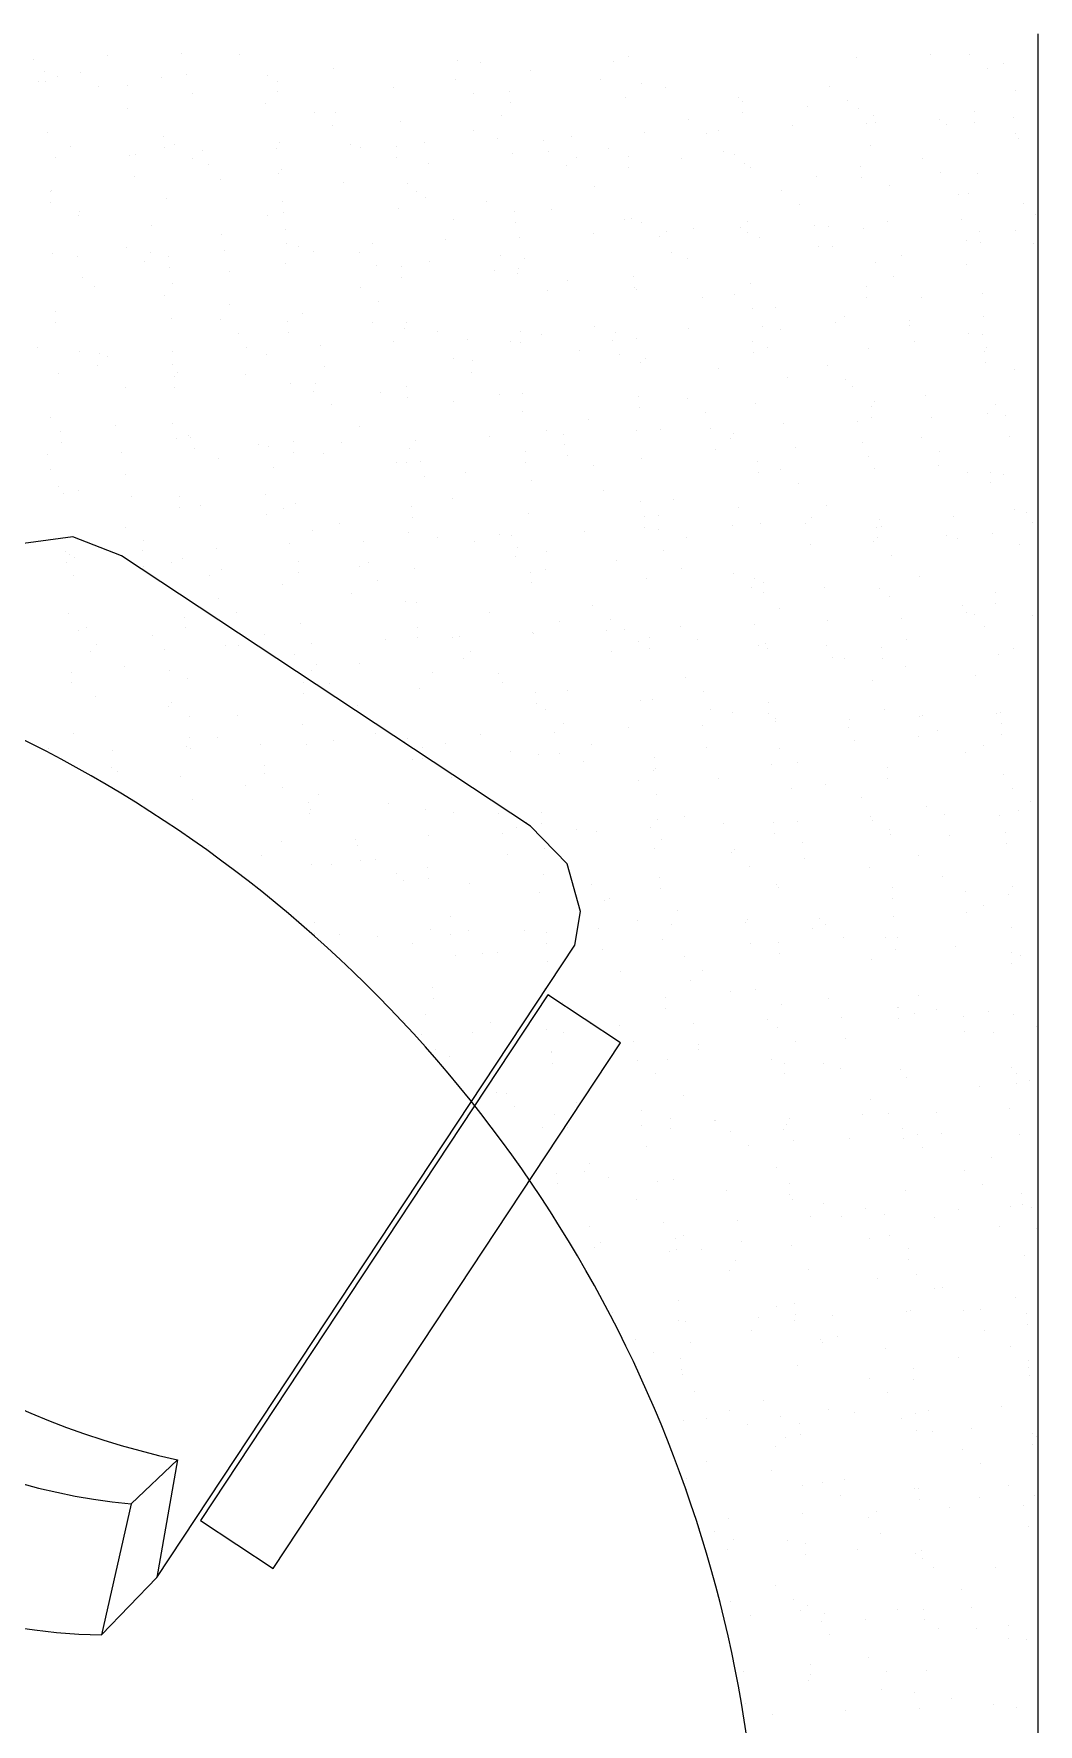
# Model space of a CAD drawing. Extents: x -109 to 1815, y -14679 to 345.
# Drawn here: x 47.033 to 47.623, y 0.6 to 1.592 of the extents above; entities that cross this region are included whole.
import ezdxf

# ---------------------------------------------------------------- set-up
doc = ezdxf.new("R2010")
doc.units = 0
doc.header["$MEASUREMENT"] = 0
doc.layers.get('0').update_dxf_attribs({"linetype": 'CONTINUOUS'})
for name, color, linetype in [('MOBIL_I', 13, 'CONTINUOUS'), ('PAREDE', 6, 'CONTINUOUS'), ('TEXTO', 1, 'CONTINUOUS')]:
    doc.layers.add(name, color=color, linetype=linetype)

# ---------------------------------------------------------------- blocks, each defined once
blk = doc.blocks.new('MEBRACO2')
at = {"color": 0}
blk.add_lwpolyline([(3, 15.46), (-3, 15.46), (-3, -28.04), (3, -28.04)], close=True, dxfattribs=at)
blk = doc.blocks.new('MEBRAC22')
at = {"color": 0}
for p in [(-27.35, 7.55), (27.3, 7.55)]:
    blk.add_blockref('MEBRACO2', p, dxfattribs=at)
blk = doc.blocks.new('MEAM___2')
at = {"color": 0}
blk.add_lwpolyline([(24, 27.95), (23, 33.38, 0.289108), (-23, 33.38), (-24, 27.95), (-24, -24.37), (-23.05, -26.52), (-20.46, -28.77), (-16.93, -29.54), (16.93, -29.54), (20.46, -28.77), (23.05, -26.52), (24, -24.37)], format="xyb", close=True, dxfattribs=at)
at = {"layer": 'MOBIL_I'}
for p, q in [((-19.71, 24.69), (-20.71, 20.39)), ((20.71, 20.39), (19.71, 24.69))]:
    blk.add_line(p, q, dxfattribs=at)
for points in [[(23, 33.38), (19.71, 24.69, 0.252581), (-19.71, 24.69), (-23, 33.38)], [(24, 27.95), (20.71, 20.39, 0.187405), (-20.71, 20.39), (-24, 27.95)]]:
    blk.add_lwpolyline(points, format="xyb", dxfattribs=at)

msp = doc.modelspace()

# ---------------------------------------------------------------- linework, layer by layer
at = {"layer": 'PAREDE'}
msp.add_line((47.62274, -2.3077), (47.62274, 1.5923), dxfattribs=at)
at = {"layer": 'TEXTO'}
for p, q in [((47.07632, 1.57943), (47.07632, 1.57943)), ((47.11971, 1.58064), (47.11971, 1.58064)), ((47.1538, 1.58025), (47.1538, 1.58025)), ((47.38196, 1.57919), (47.38196, 1.57919)), ((47.51585, 1.57868), (47.51585, 1.57868)), ((47.55934, 1.58027), (47.55934, 1.58027)), ((47.58254, 1.58001), (47.58254, 1.58001)), ((47.0332, 1.57699), (47.0332, 1.57699)), ((47.03961, 1.57044), (47.03961, 1.57044)), ((47.04715, 1.56741), (47.04715, 1.56741)), ((47.06075, 1.56947), (47.06075, 1.56947)), ((47.12246, 1.56824), (47.12246, 1.56824)), ((47.17033, 1.56757), (47.17033, 1.56757)), ((47.20896, 1.57189), (47.20896, 1.57189)), ((47.28184, 1.57666), (47.28184, 1.57666)), ((47.29546, 1.57554), (47.29546, 1.57554)), ((47.32465, 1.57102), (47.32465, 1.57102)), ((47.37346, 1.57607), (47.37346, 1.57607)), ((47.59312, 1.5719), (47.59312, 1.5719)), ((47.60215, 1.57463), (47.60215, 1.57463)), ((47.03595, 1.56459), (47.03595, 1.56459)), ((47.03989, 1.5641), (47.03989, 1.5641)), ((47.07133, 1.56135), (47.07133, 1.56135)), ((47.08808, 1.56202), (47.08808, 1.56202)), ((47.10787, 1.56647), (47.10787, 1.56647)), ((47.17604, 1.56453), (47.17604, 1.56453)), ((47.17632, 1.55819), (47.17632, 1.55819)), ((47.2443, 1.56056), (47.2443, 1.56056)), ((47.28041, 1.56529), (47.28041, 1.56529)), ((47.31247, 1.55862), (47.31247, 1.55862)), ((47.36557, 1.56563), (47.36557, 1.56563)), ((47.38998, 1.5634), (47.38998, 1.5634)), ((47.40385, 1.5606), (47.40385, 1.5606)), ((47.50006, 1.56111), (47.50006, 1.56111)), ((47.60964, 1.55922), (47.60964, 1.55922)), ((47.08785, 1.54867), (47.08785, 1.54867)), ((47.12635, 1.55698), (47.12635, 1.55698)), ((47.16917, 1.55135), (47.16917, 1.55135)), ((47.29099, 1.55717), (47.29099, 1.55717)), ((47.31275, 1.55227), (47.31275, 1.55227)), ((47.38073, 1.55465), (47.38073, 1.55465)), ((47.44666, 1.55496), (47.44666, 1.55496)), ((47.4489, 1.55271), (47.4489, 1.55271)), ((47.48758, 1.54957), (47.48758, 1.54957)), ((47.51064, 1.553), (47.51064, 1.553)), ((47.51716, 1.54874), (47.51716, 1.54874)), ((47.19793, 1.54639), (47.19793, 1.54639)), ((47.20851, 1.53827), (47.20851, 1.53827)), ((47.21009, 1.54596), (47.21009, 1.54596)), ((47.24836, 1.54092), (47.24836, 1.54092)), ((47.30751, 1.54449), (47.30751, 1.54449)), ((47.41759, 1.54221), (47.41759, 1.54221)), ((47.44918, 1.54636), (47.44918, 1.54636)), ((47.47836, 1.5382), (47.47836, 1.5382)), ((47.52175, 1.53941), (47.52175, 1.53941)), ((47.52586, 1.54453), (47.52586, 1.54453)), ((47.52717, 1.54032), (47.52717, 1.54032)), ((47.56487, 1.54186), (47.56487, 1.54186)), ((47.56867, 1.5389), (47.56867, 1.5389)), ((47.58533, 1.5468), (47.58533, 1.5468)), ((47.58561, 1.54045), (47.58561, 1.54045)), ((47.60825, 1.54306), (47.60825, 1.54306)), ((47.04119, 1.53415), (47.04119, 1.53415)), ((47.10936, 1.53221), (47.10936, 1.53221)), ((47.17762, 1.52824), (47.17762, 1.52824)), ((47.26224, 1.52846), (47.26224, 1.52846)), ((47.29118, 1.53528), (47.29118, 1.53528)), ((47.30536, 1.5309), (47.30536, 1.5309)), ((47.3321, 1.5299), (47.3321, 1.5299)), ((47.34875, 1.53211), (47.34875, 1.53211)), ((47.39186, 1.53455), (47.39186, 1.53455)), ((47.42817, 1.53409), (47.42817, 1.53409)), ((47.43525, 1.53576), (47.43525, 1.53576)), ((47.60959, 1.53351), (47.60959, 1.53351)), ((47.611, 1.53066), (47.611, 1.53066)), ((47.04585, 1.51995), (47.04585, 1.51995)), ((47.0546, 1.52628), (47.0546, 1.52628)), ((47.08924, 1.52116), (47.08924, 1.52116)), ((47.09288, 1.52125), (47.09288, 1.52125)), ((47.10964, 1.52587), (47.10964, 1.52587)), ((47.11546, 1.52749), (47.11546, 1.52749)), ((47.12604, 1.51937), (47.12604, 1.51937)), ((47.13235, 1.5236), (47.13235, 1.5236)), ((47.17574, 1.52481), (47.17574, 1.52481)), ((47.21885, 1.52725), (47.21885, 1.52725)), ((47.22504, 1.52559), (47.22504, 1.52559)), ((47.24579, 1.5263), (47.24579, 1.5263)), ((47.24607, 1.51996), (47.24607, 1.51996)), ((47.31405, 1.52233), (47.31405, 1.52233)), ((47.33512, 1.52331), (47.33512, 1.52331)), ((47.3515, 1.51971), (47.3515, 1.51971)), ((47.37037, 1.52486), (47.37037, 1.52486)), ((47.38222, 1.52039), (47.38222, 1.52039)), ((47.41319, 1.51922), (47.41319, 1.51922)), ((47.438, 1.52336), (47.438, 1.52336)), ((47.44469, 1.52141), (47.44469, 1.52141)), ((47.5245, 1.52701), (47.5245, 1.52701)), ((47.55477, 1.51913), (47.55477, 1.51913)), ((47.09199, 1.50876), (47.09199, 1.50876)), ((47.13569, 1.51561), (47.13569, 1.51561)), ((47.17661, 1.51022), (47.17661, 1.51022)), ((47.17849, 1.51241), (47.17849, 1.51241)), ((47.26499, 1.51606), (47.26499, 1.51606)), ((47.3457, 1.51519), (47.3457, 1.51519)), ((47.3825, 1.51405), (47.3825, 1.51405)), ((47.45048, 1.51642), (47.45048, 1.51642)), ((47.45411, 1.51383), (47.45411, 1.51383)), ((47.49239, 1.50879), (47.49239, 1.50879)), ((47.51865, 1.51448), (47.51865, 1.51448)), ((47.51893, 1.50813), (47.51893, 1.50813)), ((47.56535, 1.51101), (47.56535, 1.51101)), ((47.58691, 1.51051), (47.58691, 1.51051)), ((47.04269, 1.4999), (47.04269, 1.4999)), ((47.04357, 1.50047), (47.04357, 1.50047)), ((47.14256, 1.50669), (47.14256, 1.50669)), ((47.21489, 1.50518), (47.21489, 1.50518)), ((47.25264, 1.50441), (47.25264, 1.50441)), ((47.2577, 1.49955), (47.2577, 1.49955)), ((47.36222, 1.50251), (47.36222, 1.50251)), ((47.4723, 1.50023), (47.4723, 1.50023)), ((47.5352, 1.50316), (47.5352, 1.50316)), ((47.58188, 1.49834), (47.58188, 1.49834)), ((47.04297, 1.49355), (47.04297, 1.49355)), ((47.11095, 1.49593), (47.11095, 1.49593)), ((47.17912, 1.49398), (47.17912, 1.49398)), ((47.24738, 1.49001), (47.24738, 1.49001)), ((47.26322, 1.49629), (47.26322, 1.49629)), ((47.29862, 1.49416), (47.29862, 1.49416)), ((47.31555, 1.48807), (47.31555, 1.48807)), ((47.3369, 1.48912), (47.3369, 1.48912)), ((47.48288, 1.49211), (47.48288, 1.49211)), ((47.57612, 1.49777), (47.57612, 1.49777)), ((47.6144, 1.49273), (47.6144, 1.49273)), ((47.0594, 1.48551), (47.0594, 1.48551)), ((47.06009, 1.48779), (47.06009, 1.48779)), ((47.10221, 1.47987), (47.10221, 1.47987)), ((47.17017, 1.48551), (47.17017, 1.48551)), ((47.1794, 1.48764), (47.1794, 1.48764)), ((47.27975, 1.48361), (47.27975, 1.48361)), ((47.31583, 1.48173), (47.31583, 1.48173)), ((47.37971, 1.48348), (47.37971, 1.48348)), ((47.38381, 1.4841), (47.38381, 1.4841)), ((47.38983, 1.48133), (47.38983, 1.48133)), ((47.42063, 1.4781), (47.42063, 1.4781)), ((47.44789, 1.47872), (47.44789, 1.47872)), ((47.45198, 1.48216), (47.45198, 1.48216)), ((47.49128, 1.47993), (47.49128, 1.47993)), ((47.4994, 1.47943), (47.4994, 1.47943)), ((47.52024, 1.47819), (47.52024, 1.47819)), ((47.5344, 1.48237), (47.5344, 1.48237)), ((47.57779, 1.48358), (47.57779, 1.48358)), ((47.6209, 1.48603), (47.6209, 1.48603)), ((47.14314, 1.47448), (47.14314, 1.47448)), ((47.18075, 1.47739), (47.18075, 1.47739)), ((47.18141, 1.46944), (47.18141, 1.46944)), ((47.23177, 1.46898), (47.23177, 1.46898)), ((47.27489, 1.47142), (47.27489, 1.47142)), ((47.31828, 1.47263), (47.31828, 1.47263)), ((47.36139, 1.47507), (47.36139, 1.47507)), ((47.40041, 1.47321), (47.40041, 1.47321)), ((47.40478, 1.47628), (47.40478, 1.47628)), ((47.45226, 1.47582), (47.45226, 1.47582)), ((47.45891, 1.47306), (47.45891, 1.47306)), ((47.58053, 1.47118), (47.58053, 1.47118)), ((47.58841, 1.47625), (47.58841, 1.47625)), ((47.58869, 1.46991), (47.58869, 1.46991)), ((47.60949, 1.47715), (47.60949, 1.47715)), ((47.62006, 1.46903), (47.62006, 1.46903)), ((47.04427, 1.46361), (47.04427, 1.46361)), ((47.05877, 1.46168), (47.05877, 1.46168)), ((47.0877, 1.46661), (47.0877, 1.46661)), ((47.09828, 1.45849), (47.09828, 1.45849)), ((47.10188, 1.46412), (47.10188, 1.46412)), ((47.11244, 1.46167), (47.11244, 1.46167)), ((47.14527, 1.46533), (47.14527, 1.46533)), ((47.18839, 1.46777), (47.18839, 1.46777)), ((47.19727, 1.46471), (47.19727, 1.46471)), ((47.22422, 1.46381), (47.22422, 1.46381)), ((47.26515, 1.45842), (47.26515, 1.45842)), ((47.30735, 1.46243), (47.30735, 1.46243)), ((47.32103, 1.46023), (47.32103, 1.46023)), ((47.40753, 1.46388), (47.40753, 1.46388)), ((47.41693, 1.46053), (47.41693, 1.46053)), ((47.49403, 1.46753), (47.49403, 1.46753)), ((47.50172, 1.46742), (47.50172, 1.46742)), ((47.52701, 1.45825), (47.52701, 1.45825)), ((47.54264, 1.46203), (47.54264, 1.46203)), ((47.06152, 1.44928), (47.06152, 1.44928)), ((47.11272, 1.45532), (47.11272, 1.45532)), ((47.14802, 1.45293), (47.14802, 1.45293)), ((47.1807, 1.4577), (47.1807, 1.4577)), ((47.23452, 1.45658), (47.23452, 1.45658)), ((47.24887, 1.45576), (47.24887, 1.45576)), ((47.24915, 1.44941), (47.24915, 1.44941)), ((47.30342, 1.45338), (47.30342, 1.45338)), ((47.31713, 1.45179), (47.31713, 1.45179)), ((47.31793, 1.45431), (47.31793, 1.45431)), ((47.3853, 1.44985), (47.3853, 1.44985)), ((47.53759, 1.45013), (47.53759, 1.45013)), ((47.58092, 1.45699), (47.58092, 1.45699)), ((47.06874, 1.44413), (47.06874, 1.44413)), ((47.10966, 1.43875), (47.10966, 1.43875)), ((47.1148, 1.44581), (47.1148, 1.44581)), ((47.22488, 1.44353), (47.22488, 1.44353)), ((47.33446, 1.44163), (47.33446, 1.44163)), ((47.34623, 1.44775), (47.34623, 1.44775)), ((47.38558, 1.4435), (47.38558, 1.4435)), ((47.38716, 1.44236), (47.38716, 1.44236)), ((47.44454, 1.43935), (47.44454, 1.43935)), ((47.45356, 1.44587), (47.45356, 1.44587)), ((47.52173, 1.44393), (47.52173, 1.44393)), ((47.58999, 1.43996), (47.58999, 1.43996)), ((47.04577, 1.42935), (47.04577, 1.42935)), ((47.14794, 1.43371), (47.14794, 1.43371)), ((47.23546, 1.43541), (47.23546, 1.43541)), ((47.42543, 1.43732), (47.42543, 1.43732)), ((47.45512, 1.43123), (47.45512, 1.43123)), ((47.46824, 1.43168), (47.46824, 1.43168)), ((47.52201, 1.43759), (47.52201, 1.43759)), ((47.55412, 1.43745), (47.55412, 1.43745)), ((47.04605, 1.42301), (47.04605, 1.42301)), ((47.11403, 1.42538), (47.11403, 1.42538)), ((47.14241, 1.42463), (47.14241, 1.42463)), ((47.1822, 1.42344), (47.1822, 1.42344)), ((47.19075, 1.42807), (47.19075, 1.42807)), ((47.23167, 1.42268), (47.23167, 1.42268)), ((47.25046, 1.41947), (47.25046, 1.41947)), ((47.25198, 1.42273), (47.25198, 1.42273)), ((47.36207, 1.42045), (47.36207, 1.42045)), ((47.41742, 1.41924), (47.41742, 1.41924)), ((47.46081, 1.42045), (47.46081, 1.42045)), ((47.47164, 1.41855), (47.47164, 1.41855)), ((47.50393, 1.42289), (47.50393, 1.42289)), ((47.50917, 1.42629), (47.50917, 1.42629)), ((47.54732, 1.4241), (47.54732, 1.4241)), ((47.54744, 1.42126), (47.54744, 1.42126)), ((47.59043, 1.42654), (47.59043, 1.42654)), ((47.15299, 1.41651), (47.15299, 1.41651)), ((47.18248, 1.4171), (47.18248, 1.4171)), ((47.2013, 1.4095), (47.2013, 1.4095)), ((47.24442, 1.41194), (47.24442, 1.41194)), ((47.26995, 1.41764), (47.26995, 1.41764)), ((47.28781, 1.41315), (47.28781, 1.41315)), ((47.31276, 1.41201), (47.31276, 1.41201)), ((47.31863, 1.41753), (47.31863, 1.41753)), ((47.31891, 1.41118), (47.31891, 1.41118)), ((47.33092, 1.41559), (47.33092, 1.41559)), ((47.37264, 1.41233), (47.37264, 1.41233)), ((47.37431, 1.4168), (47.37431, 1.4168)), ((47.38689, 1.41356), (47.38689, 1.41356)), ((47.45506, 1.41162), (47.45506, 1.41162)), ((47.55006, 1.4117), (47.55006, 1.4117)), ((47.58172, 1.41627), (47.58172, 1.41627)), ((47.59026, 1.41562), (47.59026, 1.41562)), ((47.03526, 1.40839), (47.03526, 1.40839)), ((47.05993, 1.40573), (47.05993, 1.40573)), ((47.07141, 1.40464), (47.07141, 1.40464)), ((47.07619, 1.40301), (47.07619, 1.40301)), ((47.1148, 1.40585), (47.1148, 1.40585)), ((47.15792, 1.40829), (47.15792, 1.40829)), ((47.16951, 1.40383), (47.16951, 1.40383)), ((47.27959, 1.40155), (47.27959, 1.40155)), ((47.29056, 1.40075), (47.29056, 1.40075)), ((47.35368, 1.40662), (47.35368, 1.40662)), ((47.37706, 1.4044), (47.37706, 1.4044)), ((47.38917, 1.39965), (47.38917, 1.39965)), ((47.39196, 1.40158), (47.39196, 1.40158)), ((47.45534, 1.40527), (47.45534, 1.40527)), ((47.46356, 1.40805), (47.46356, 1.40805)), ((47.52332, 1.40765), (47.52332, 1.40765)), ((47.59149, 1.40571), (47.59149, 1.40571)), ((47.59177, 1.39936), (47.59177, 1.39936)), ((47.5923, 1.40815), (47.5923, 1.40815)), ((47.04735, 1.39306), (47.04735, 1.39306)), ((47.07051, 1.39761), (47.07051, 1.39761)), ((47.11446, 1.39797), (47.11446, 1.39797)), ((47.11552, 1.39112), (47.11552, 1.39112)), ((47.11755, 1.39345), (47.11755, 1.39345)), ((47.15727, 1.39233), (47.15727, 1.39233)), ((47.20405, 1.3971), (47.20405, 1.3971)), ((47.29017, 1.39343), (47.29017, 1.39343)), ((47.43477, 1.39594), (47.43477, 1.39594)), ((47.47569, 1.39056), (47.47569, 1.39056)), ((47.49925, 1.39737), (47.49925, 1.39737)), ((47.50983, 1.38925), (47.50983, 1.38925)), ((47.60883, 1.39547), (47.60883, 1.39547)), ((47.08704, 1.38493), (47.08704, 1.38493)), ((47.1158, 1.38478), (47.1158, 1.38478)), ((47.18378, 1.38715), (47.18378, 1.38715)), ((47.19712, 1.38265), (47.19712, 1.38265)), ((47.1982, 1.38694), (47.1982, 1.38694)), ((47.23647, 1.3819), (47.23647, 1.3819)), ((47.25195, 1.38521), (47.25195, 1.38521)), ((47.25223, 1.37887), (47.25223, 1.37887)), ((47.3067, 1.38075), (47.3067, 1.38075)), ((47.32021, 1.38124), (47.32021, 1.38124)), ((47.38838, 1.3793), (47.38838, 1.3793)), ((47.51397, 1.38552), (47.51397, 1.38552)), ((47.55678, 1.37988), (47.55678, 1.37988)), ((47.2077, 1.37453), (47.2077, 1.37453)), ((47.27928, 1.37627), (47.27928, 1.37627)), ((47.32021, 1.37088), (47.32021, 1.37088)), ((47.38866, 1.37296), (47.38866, 1.37296)), ((47.41678, 1.37847), (47.41678, 1.37847)), ((47.42736, 1.37035), (47.42736, 1.37035)), ((47.45664, 1.37533), (47.45664, 1.37533)), ((47.52481, 1.37339), (47.52481, 1.37339)), ((47.52635, 1.37657), (47.52635, 1.37657)), ((47.59307, 1.36942), (47.59307, 1.36942)), ((47.5977, 1.37449), (47.5977, 1.37449)), ((47.04271, 1.36727), (47.04271, 1.36727)), ((47.08099, 1.36223), (47.08099, 1.36223)), ((47.11465, 1.36374), (47.11465, 1.36374)), ((47.22422, 1.36185), (47.22422, 1.36185)), ((47.3343, 1.35957), (47.3343, 1.35957)), ((47.35848, 1.36584), (47.35848, 1.36584)), ((47.38695, 1.35976), (47.38695, 1.35976)), ((47.40129, 1.36021), (47.40129, 1.36021)), ((47.43034, 1.36097), (47.43034, 1.36097)), ((47.47346, 1.36341), (47.47346, 1.36341)), ((47.51685, 1.36462), (47.51685, 1.36462)), ((47.52509, 1.36704), (47.52509, 1.36704)), ((47.55996, 1.36706), (47.55996, 1.36706)), ((47.60335, 1.36827), (47.60335, 1.36827)), ((47.04885, 1.35881), (47.04885, 1.35881)), ((47.04913, 1.35246), (47.04913, 1.35246)), ((47.11711, 1.35484), (47.11711, 1.35484)), ((47.1238, 1.35659), (47.1238, 1.35659)), ((47.12522, 1.35563), (47.12522, 1.35563)), ((47.16472, 1.35121), (47.16472, 1.35121)), ((47.17083, 1.35002), (47.17083, 1.35002)), ((47.18528, 1.3529), (47.18528, 1.3529)), ((47.21395, 1.35246), (47.21395, 1.35246)), ((47.25734, 1.35367), (47.25734, 1.35367)), ((47.30045, 1.35611), (47.30045, 1.35611)), ((47.34384, 1.35732), (47.34384, 1.35732)), ((47.34488, 1.35145), (47.34488, 1.35145)), ((47.44222, 1.35482), (47.44222, 1.35482)), ((47.44388, 1.35767), (47.44388, 1.35767)), ((47.48049, 1.34978), (47.48049, 1.34978)), ((47.51959, 1.35222), (47.51959, 1.35222)), ((47.55396, 1.35539), (47.55396, 1.35539)), ((47.6061, 1.35587), (47.6061, 1.35587)), ((47.04094, 1.34516), (47.04094, 1.34516)), ((47.08433, 1.34637), (47.08433, 1.34637)), ((47.12745, 1.34881), (47.12745, 1.34881)), ((47.14175, 1.34295), (47.14175, 1.34295)), ((47.18556, 1.34655), (47.18556, 1.34655)), ((47.203, 1.34617), (47.203, 1.34617)), ((47.24581, 1.34053), (47.24581, 1.34053)), ((47.25183, 1.34067), (47.25183, 1.34067)), ((47.25354, 1.34892), (47.25354, 1.34892)), ((47.26009, 1.34127), (47.26009, 1.34127)), ((47.32171, 1.34698), (47.32171, 1.34698)), ((47.32199, 1.34064), (47.32199, 1.34064)), ((47.34659, 1.34492), (47.34659, 1.34492)), ((47.38997, 1.34301), (47.38997, 1.34301)), ((47.43309, 1.34857), (47.43309, 1.34857)), ((47.45814, 1.34107), (47.45814, 1.34107)), ((47.5233, 1.34414), (47.5233, 1.34414)), ((47.56454, 1.34727), (47.56454, 1.34727)), ((47.04275, 1.33673), (47.04275, 1.33673)), ((47.08708, 1.33397), (47.08708, 1.33397)), ((47.17358, 1.33762), (47.17358, 1.33762)), ((47.26241, 1.33255), (47.26241, 1.33255)), ((47.28673, 1.33514), (47.28673, 1.33514)), ((47.32501, 1.3301), (47.32501, 1.3301)), ((47.36141, 1.33877), (47.36141, 1.33877)), ((47.45842, 1.33473), (47.45842, 1.33473)), ((47.47149, 1.33649), (47.47149, 1.33649)), ((47.5264, 1.3371), (47.5264, 1.3371)), ((47.56423, 1.33876), (47.56423, 1.33876)), ((47.58106, 1.33459), (47.58106, 1.33459)), ((47.59457, 1.33516), (47.59457, 1.33516)), ((47.6025, 1.33372), (47.6025, 1.33372)), ((47.04751, 1.32649), (47.04751, 1.32649)), ((47.05043, 1.32252), (47.05043, 1.32252)), ((47.05928, 1.32405), (47.05928, 1.32405)), ((47.09032, 1.32086), (47.09032, 1.32086)), ((47.1186, 1.32058), (47.1186, 1.32058)), ((47.16936, 1.32176), (47.16936, 1.32176)), ((47.27893, 1.31987), (47.27893, 1.31987)), ((47.36782, 1.32447), (47.36782, 1.32447)), ((47.48207, 1.32837), (47.48207, 1.32837)), ((47.59485, 1.32882), (47.59485, 1.32882)), ((47.11888, 1.31423), (47.11888, 1.31423)), ((47.13125, 1.31547), (47.13125, 1.31547)), ((47.16952, 1.31043), (47.16952, 1.31043)), ((47.17994, 1.31365), (47.17994, 1.31365)), ((47.18686, 1.31661), (47.18686, 1.31661)), ((47.25503, 1.31467), (47.25503, 1.31467)), ((47.32329, 1.3107), (47.32329, 1.3107)), ((47.38901, 1.31759), (47.38901, 1.31759)), ((47.39959, 1.30947), (47.39959, 1.30947)), ((47.40874, 1.31908), (47.40874, 1.31908)), ((47.44702, 1.31404), (47.44702, 1.31404)), ((47.49859, 1.31569), (47.49859, 1.31569)), ((47.60867, 1.31341), (47.60867, 1.31341)), ((47.61599, 1.31123), (47.61599, 1.31123)), ((47.08688, 1.30286), (47.08688, 1.30286)), ((47.19646, 1.30097), (47.19646, 1.30097)), ((47.21233, 1.30479), (47.21233, 1.30479)), ((47.25531, 1.30832), (47.25531, 1.30832)), ((47.35648, 1.30028), (47.35648, 1.30028)), ((47.39146, 1.30876), (47.39146, 1.30876)), ((47.39174, 1.30241), (47.39174, 1.30241)), ((47.39987, 1.30149), (47.39987, 1.30149)), ((47.44299, 1.30393), (47.44299, 1.30393)), ((47.45972, 1.30478), (47.45972, 1.30478)), ((47.48638, 1.30514), (47.48638, 1.30514)), ((47.48983, 1.3084), (47.48983, 1.3084)), ((47.52789, 1.30284), (47.52789, 1.30284)), ((47.52949, 1.30758), (47.52949, 1.30758)), ((47.53075, 1.30302), (47.53075, 1.30302)), ((47.57288, 1.30879), (47.57288, 1.30879)), ((47.61925, 1.30529), (47.61925, 1.30529)), ((47.09746, 1.29475), (47.09746, 1.29475)), ((47.14037, 1.29054), (47.14037, 1.29054)), ((47.18348, 1.29298), (47.18348, 1.29298)), ((47.22687, 1.29419), (47.22687, 1.29419)), ((47.25326, 1.29941), (47.25326, 1.29941)), ((47.26998, 1.29663), (47.26998, 1.29663)), ((47.29153, 1.29437), (47.29153, 1.29437)), ((47.30654, 1.29868), (47.30654, 1.29868)), ((47.31337, 1.29784), (47.31337, 1.29784)), ((47.31712, 1.29057), (47.31712, 1.29057)), ((47.41612, 1.29679), (47.41612, 1.29679)), ((47.48913, 1.29274), (47.48913, 1.29274)), ((47.5262, 1.29451), (47.5262, 1.29451)), ((47.52817, 1.2965), (47.52817, 1.2965)), ((47.56903, 1.29798), (47.56903, 1.29798)), ((47.57563, 1.29639), (47.57563, 1.29639)), ((47.59615, 1.29887), (47.59615, 1.29887)), ((47.61184, 1.29234), (47.61184, 1.29234)), ((47.05193, 1.28826), (47.05193, 1.28826)), ((47.05221, 1.28192), (47.05221, 1.28192)), ((47.05386, 1.28689), (47.05386, 1.28689)), ((47.05685, 1.28512), (47.05685, 1.28512)), ((47.09698, 1.28933), (47.09698, 1.28933)), ((47.09777, 1.27973), (47.09777, 1.27973)), ((47.11399, 1.28207), (47.11399, 1.28207)), ((47.12019, 1.28429), (47.12019, 1.28429)), ((47.18836, 1.28235), (47.18836, 1.28235)), ((47.22407, 1.27978), (47.22407, 1.27978)), ((47.22962, 1.28179), (47.22962, 1.28179)), ((47.31612, 1.28544), (47.31612, 1.28544)), ((47.33434, 1.28873), (47.33434, 1.28873)), ((47.37527, 1.28334), (47.37527, 1.28334)), ((47.40262, 1.28909), (47.40262, 1.28909)), ((47.53678, 1.28639), (47.53678, 1.28639)), ((47.05661, 1.27449), (47.05661, 1.27449)), ((47.13605, 1.27469), (47.13605, 1.27469)), ((47.14311, 1.27814), (47.14311, 1.27814)), ((47.18864, 1.27601), (47.18864, 1.27601)), ((47.23465, 1.27167), (47.23465, 1.27167)), ((47.25662, 1.27838), (47.25662, 1.27838)), ((47.32479, 1.27644), (47.32479, 1.27644)), ((47.32507, 1.27009), (47.32507, 1.27009)), ((47.33364, 1.27789), (47.33364, 1.27789)), ((47.39305, 1.27247), (47.39305, 1.27247)), ((47.41354, 1.2783), (47.41354, 1.2783)), ((47.44372, 1.2756), (47.44372, 1.2756)), ((47.45635, 1.27267), (47.45635, 1.27267)), ((47.46122, 1.27053), (47.46122, 1.27053)), ((47.5533, 1.27371), (47.5533, 1.27371)), ((47.14159, 1.26088), (47.14159, 1.26088)), ((47.17886, 1.26905), (47.17886, 1.26905)), ((47.21978, 1.26367), (47.21978, 1.26367)), ((47.4543, 1.26749), (47.4543, 1.26749)), ((47.4615, 1.26418), (47.4615, 1.26418)), ((47.49728, 1.26728), (47.49728, 1.26728)), ((47.52948, 1.26656), (47.52948, 1.26656)), ((47.53555, 1.26224), (47.53555, 1.26224)), ((47.59765, 1.26462), (47.59765, 1.26462)), ((47.05351, 1.25197), (47.05351, 1.25197)), ((47.12168, 1.25003), (47.12168, 1.25003)), ((47.15217, 1.25276), (47.15217, 1.25276)), ((47.25117, 1.25899), (47.25117, 1.25899)), ((47.25806, 1.25863), (47.25806, 1.25863)), ((47.30087, 1.25299), (47.30087, 1.25299)), ((47.36125, 1.2567), (47.36125, 1.2567)), ((47.47083, 1.25481), (47.47083, 1.25481)), ((47.57836, 1.2566), (47.57836, 1.2566)), ((47.58091, 1.25252), (47.58091, 1.25252)), ((47.58552, 1.25175), (47.58552, 1.25175)), ((47.59793, 1.25827), (47.59793, 1.25827)), ((47.61929, 1.25122), (47.61929, 1.25122)), ((47.05912, 1.24198), (47.05912, 1.24198)), ((47.06429, 1.24399), (47.06429, 1.24399)), ((47.12196, 1.24369), (47.12196, 1.24369)), ((47.1687, 1.24008), (47.1687, 1.24008)), ((47.18994, 1.24606), (47.18994, 1.24606)), ((47.25811, 1.24412), (47.25811, 1.24412)), ((47.32602, 1.2408), (47.32602, 1.2408)), ((47.32637, 1.24015), (47.32637, 1.24015)), ((47.34179, 1.2476), (47.34179, 1.2476)), ((47.3694, 1.24201), (47.3694, 1.24201)), ((47.37183, 1.24859), (47.37183, 1.24859)), ((47.38007, 1.24256), (47.38007, 1.24256)), ((47.41252, 1.24445), (47.41252, 1.24445)), ((47.45591, 1.24566), (47.45591, 1.24566)), ((47.49902, 1.2481), (47.49902, 1.2481)), ((47.54241, 1.24931), (47.54241, 1.24931)), ((47.59149, 1.24441), (47.59149, 1.24441)), ((47.0697, 1.23386), (47.0697, 1.23386)), ((47.10257, 1.23895), (47.10257, 1.23895)), ((47.1099, 1.23106), (47.1099, 1.23106)), ((47.14538, 1.23332), (47.14538, 1.23332)), ((47.15301, 1.2335), (47.15301, 1.2335)), ((47.1964, 1.23471), (47.1964, 1.23471)), ((47.23951, 1.23715), (47.23951, 1.23715)), ((47.25839, 1.23778), (47.25839, 1.23778)), ((47.27878, 1.2378), (47.27878, 1.2378)), ((47.2829, 1.23836), (47.2829, 1.23836)), ((47.38835, 1.23591), (47.38835, 1.23591)), ((47.39454, 1.23821), (47.39454, 1.23821)), ((47.39482, 1.23187), (47.39482, 1.23187)), ((47.42288, 1.23693), (47.42288, 1.23693)), ((47.45866, 1.23326), (47.45866, 1.23326)), ((47.4628, 1.23424), (47.4628, 1.23424)), ((47.4638, 1.23154), (47.4638, 1.23154)), ((47.49843, 1.23362), (47.49843, 1.23362)), ((47.53097, 1.2323), (47.53097, 1.2323)), ((47.54516, 1.23691), (47.54516, 1.23691)), ((47.60801, 1.23173), (47.60801, 1.23173)), ((47.06651, 1.22985), (47.06651, 1.22985)), ((47.08622, 1.22118), (47.08622, 1.22118)), ((47.1863, 1.22793), (47.1863, 1.22793)), ((47.19915, 1.22231), (47.19915, 1.22231)), ((47.22458, 1.22289), (47.22458, 1.22289)), ((47.28565, 1.22596), (47.28565, 1.22596)), ((47.28936, 1.22968), (47.28936, 1.22968)), ((47.37215, 1.22961), (47.37215, 1.22961)), ((47.50208, 1.2265), (47.50208, 1.2265)), ((47.50901, 1.22551), (47.50901, 1.22551)), ((47.53125, 1.22596), (47.53125, 1.22596)), ((47.54489, 1.22087), (47.54489, 1.22087)), ((47.59923, 1.22833), (47.59923, 1.22833)), ((47.05501, 1.21772), (47.05501, 1.21772)), ((47.05529, 1.21137), (47.05529, 1.21137)), ((47.11264, 1.21866), (47.11264, 1.21866)), ((47.12327, 1.21375), (47.12327, 1.21375)), ((47.19144, 1.21181), (47.19144, 1.21181)), ((47.1963, 1.2189), (47.1963, 1.2189)), ((47.20688, 1.21078), (47.20688, 1.21078)), ((47.26739, 1.21725), (47.26739, 1.21725)), ((47.30588, 1.21701), (47.30588, 1.21701)), ((47.30831, 1.21187), (47.30831, 1.21187)), ((47.41596, 1.21472), (47.41596, 1.21472)), ((47.52554, 1.21283), (47.52554, 1.21283)), ((47.58581, 1.21548), (47.58581, 1.21548)), ((47.0691, 1.20321), (47.0691, 1.20321)), ((47.19172, 1.20546), (47.19172, 1.20546)), ((47.2597, 1.20783), (47.2597, 1.20783)), ((47.32787, 1.20589), (47.32787, 1.20589)), ((47.34659, 1.20683), (47.34659, 1.20683)), ((47.3894, 1.20119), (47.3894, 1.20119)), ((47.39613, 1.20192), (47.39613, 1.20192)), ((47.42654, 1.2066), (47.42654, 1.2066)), ((47.11191, 1.19758), (47.11191, 1.19758)), ((47.11383, 1.2), (47.11383, 1.2)), ((47.12441, 1.19188), (47.12441, 1.19188)), ((47.15283, 1.19219), (47.15283, 1.19219)), ((47.22341, 1.1981), (47.22341, 1.1981)), ((47.32815, 1.19955), (47.32815, 1.19955)), ((47.33349, 1.19582), (47.33349, 1.19582)), ((47.43032, 1.1958), (47.43032, 1.1958)), ((47.44306, 1.19393), (47.44306, 1.19393)), ((47.4643, 1.19998), (47.4643, 1.19998)), ((47.46458, 1.19364), (47.46458, 1.19364)), ((47.4686, 1.19076), (47.4686, 1.19076)), ((47.53256, 1.19601), (47.53256, 1.19601)), ((47.55314, 1.19164), (47.55314, 1.19164)), ((47.55505, 1.19227), (47.55505, 1.19227)), ((47.59844, 1.19348), (47.59844, 1.19348)), ((47.60073, 1.19407), (47.60073, 1.19407)), ((47.05659, 1.18143), (47.05659, 1.18143)), ((47.19111, 1.18715), (47.19111, 1.18715)), ((47.23392, 1.18152), (47.23392, 1.18152)), ((47.29555, 1.18132), (47.29555, 1.18132)), ((47.33893, 1.18253), (47.33893, 1.18253)), ((47.34407, 1.1877), (47.34407, 1.1877)), ((47.38205, 1.18497), (47.38205, 1.18497)), ((47.42544, 1.18618), (47.42544, 1.18618)), ((47.46855, 1.18862), (47.46855, 1.18862)), ((47.51141, 1.18513), (47.51141, 1.18513)), ((47.51194, 1.18983), (47.51194, 1.18983)), ((47.56372, 1.18353), (47.56372, 1.18353)), ((47.60101, 1.18773), (47.60101, 1.18773)), ((47.60119, 1.18108), (47.60119, 1.18108)), ((47.04194, 1.17298), (47.04194, 1.17298)), ((47.07943, 1.17158), (47.07943, 1.17158)), ((47.12254, 1.17402), (47.12254, 1.17402)), ((47.12476, 1.17949), (47.12476, 1.17949)), ((47.12504, 1.17314), (47.12504, 1.17314)), ((47.14093, 1.1792), (47.14093, 1.1792)), ((47.16593, 1.17523), (47.16593, 1.17523)), ((47.19302, 1.17552), (47.19302, 1.17552)), ((47.20904, 1.17767), (47.20904, 1.17767)), ((47.25101, 1.17692), (47.25101, 1.17692)), ((47.25243, 1.17888), (47.25243, 1.17888)), ((47.26119, 1.17358), (47.26119, 1.17358)), ((47.27484, 1.17613), (47.27484, 1.17613)), ((47.31312, 1.17109), (47.31312, 1.17109)), ((47.36059, 1.17502), (47.36059, 1.17502)), ((47.42819, 1.17378), (47.42819, 1.17378)), ((47.47067, 1.17274), (47.47067, 1.17274)), ((47.51469, 1.17743), (47.51469, 1.17743)), ((47.55234, 1.17974), (47.55234, 1.17974)), ((47.58025, 1.17085), (47.58025, 1.17085)), ((47.59061, 1.1747), (47.59061, 1.1747)), ((47.07843, 1.16184), (47.07843, 1.16184)), ((47.16868, 1.16283), (47.16868, 1.16283)), ((47.25518, 1.16648), (47.25518, 1.16648)), ((47.26147, 1.16723), (47.26147, 1.16723)), ((47.26159, 1.1688), (47.26159, 1.1688)), ((47.32945, 1.16961), (47.32945, 1.16961)), ((47.34168, 1.17013), (47.34168, 1.17013)), ((47.35593, 1.16545), (47.35593, 1.16545)), ((47.39762, 1.16767), (47.39762, 1.16767)), ((47.3979, 1.16132), (47.3979, 1.16132)), ((47.46588, 1.1637), (47.46588, 1.1637)), ((47.48125, 1.16462), (47.48125, 1.16462)), ((47.53405, 1.16175), (47.53405, 1.16175)), ((47.08217, 1.15918), (47.08217, 1.15918)), ((47.11935, 1.15645), (47.11935, 1.15645)), ((47.15763, 1.15141), (47.15763, 1.15141)), ((47.16854, 1.15802), (47.16854, 1.15802)), ((47.27812, 1.15612), (47.27812, 1.15612)), ((47.3882, 1.15384), (47.3882, 1.15384)), ((47.39685, 1.16006), (47.39685, 1.16006)), ((47.43513, 1.15503), (47.43513, 1.15503)), ((47.49777, 1.15194), (47.49777, 1.15194)), ((47.53433, 1.15541), (47.53433, 1.15541)), ((47.60231, 1.15778), (47.60231, 1.15778)), ((47.12635, 1.1432), (47.12635, 1.1432)), ((47.17912, 1.1499), (47.17912, 1.1499)), ((47.19452, 1.14126), (47.19452, 1.14126)), ((47.20044, 1.14578), (47.20044, 1.14578)), ((47.39878, 1.14572), (47.39878, 1.14572)), ((47.47794, 1.14939), (47.47794, 1.14939)), ((47.51886, 1.144), (47.51886, 1.144)), ((47.60785, 1.14966), (47.60785, 1.14966)), ((47.61843, 1.14154), (47.61843, 1.14154)), ((47.1948, 1.13492), (47.1948, 1.13492)), ((47.19564, 1.13722), (47.19564, 1.13722)), ((47.24136, 1.14039), (47.24136, 1.14039)), ((47.26278, 1.13729), (47.26278, 1.13729)), ((47.27964, 1.13535), (47.27964, 1.13535)), ((47.30572, 1.13494), (47.30572, 1.13494)), ((47.33095, 1.13535), (47.33095, 1.13535)), ((47.39921, 1.13138), (47.39921, 1.13138)), ((47.4153, 1.13304), (47.4153, 1.13304)), ((47.52458, 1.13279), (47.52458, 1.13279)), ((47.55714, 1.13896), (47.55714, 1.13896)), ((47.56797, 1.134), (47.56797, 1.134)), ((47.59995, 1.13333), (47.59995, 1.13333)), ((47.61109, 1.13644), (47.61109, 1.13644)), ((47.26508, 1.12184), (47.26508, 1.12184)), ((47.30846, 1.12305), (47.30846, 1.12305)), ((47.3163, 1.12682), (47.3163, 1.12682)), ((47.32245, 1.12971), (47.32245, 1.12971)), ((47.33123, 1.12901), (47.33123, 1.12901)), ((47.35158, 1.12549), (47.35158, 1.12549)), ((47.36337, 1.12433), (47.36337, 1.12433)), ((47.39497, 1.1267), (47.39497, 1.1267)), ((47.43808, 1.12914), (47.43808, 1.12914)), ((47.46738, 1.12944), (47.46738, 1.12944)), ((47.46766, 1.12309), (47.46766, 1.12309)), ((47.48147, 1.13035), (47.48147, 1.13035)), ((47.52538, 1.13076), (47.52538, 1.13076)), ((47.53564, 1.12547), (47.53564, 1.12547)), ((47.53596, 1.12264), (47.53596, 1.12264)), ((47.57072, 1.1216), (47.57072, 1.1216)), ((47.60381, 1.12353), (47.60381, 1.12353)), ((47.13546, 1.11575), (47.13546, 1.11575)), ((47.17857, 1.11819), (47.17857, 1.11819)), ((47.22196, 1.1194), (47.22196, 1.1194)), ((47.22325, 1.11604), (47.22325, 1.11604)), ((47.33283, 1.11414), (47.33283, 1.11414)), ((47.39772, 1.1143), (47.39772, 1.1143)), ((47.40165, 1.11929), (47.40165, 1.11929)), ((47.44291, 1.11186), (47.44291, 1.11186)), ((47.44446, 1.11365), (47.44446, 1.11365)), ((47.48422, 1.11795), (47.48422, 1.11795)), ((47.60409, 1.11718), (47.60409, 1.11718)), ((47.16697, 1.11004), (47.16697, 1.11004)), ((47.1961, 1.10497), (47.1961, 1.10497)), ((47.20789, 1.10465), (47.20789, 1.10465)), ((47.22471, 1.107), (47.22471, 1.107)), ((47.23383, 1.10792), (47.23383, 1.10792)), ((47.26427, 1.10303), (47.26427, 1.10303)), ((47.31121, 1.11065), (47.31121, 1.11065)), ((47.45349, 1.10374), (47.45349, 1.10374)), ((47.48538, 1.10826), (47.48538, 1.10826)), ((47.52366, 1.10322), (47.52366, 1.10322)), ((47.55248, 1.10996), (47.55248, 1.10996)), ((47.24617, 1.09961), (47.24617, 1.09961)), ((47.25035, 1.09524), (47.25035, 1.09524)), ((47.26455, 1.09669), (47.26455, 1.09669)), ((47.28898, 1.09398), (47.28898, 1.09398)), ((47.33253, 1.09906), (47.33253, 1.09906)), ((47.36043, 1.09296), (47.36043, 1.09296)), ((47.4007, 1.09712), (47.4007, 1.09712)), ((47.46896, 1.09315), (47.46896, 1.09315)), ((47.53713, 1.09121), (47.53713, 1.09121)), ((47.56647, 1.09759), (47.56647, 1.09759)), ((47.60739, 1.0922), (47.60739, 1.0922)), ((47.3299, 1.08859), (47.3299, 1.08859)), ((47.36818, 1.08355), (47.36818, 1.08355)), ((47.37101, 1.08484), (47.37101, 1.08484)), ((47.40098, 1.09078), (47.40098, 1.09078)), ((47.47001, 1.09106), (47.47001, 1.09106)), ((47.53741, 1.08487), (47.53741, 1.08487)), ((47.58009, 1.08878), (47.58009, 1.08878)), ((47.60539, 1.08724), (47.60539, 1.08724)), ((47.27796, 1.07406), (47.27796, 1.07406)), ((47.38754, 1.07216), (47.38754, 1.07216)), ((47.41099, 1.07791), (47.41099, 1.07791)), ((47.45191, 1.07253), (47.45191, 1.07253)), ((47.49411, 1.07331), (47.49411, 1.07331)), ((47.5375, 1.07452), (47.5375, 1.07452)), ((47.58062, 1.07696), (47.58062, 1.07696)), ((47.59067, 1.08066), (47.59067, 1.08066)), ((47.1976, 1.07072), (47.1976, 1.07072)), ((47.19788, 1.06437), (47.19788, 1.06437)), ((47.21269, 1.06387), (47.21269, 1.06387)), ((47.23461, 1.06236), (47.23461, 1.06236)), ((47.26586, 1.06675), (47.26586, 1.06675)), ((47.278, 1.06357), (47.278, 1.06357)), ((47.28854, 1.06594), (47.28854, 1.06594)), ((47.32111, 1.06601), (47.32111, 1.06601)), ((47.33403, 1.0648), (47.33403, 1.0648)), ((47.3645, 1.06722), (47.3645, 1.06722)), ((47.40761, 1.06966), (47.40761, 1.06966)), ((47.451, 1.07087), (47.451, 1.07087)), ((47.49019, 1.06749), (47.49019, 1.06749)), ((47.49762, 1.06988), (47.49762, 1.06988)), ((47.5082, 1.06176), (47.5082, 1.06176)), ((47.533, 1.06185), (47.533, 1.06185)), ((47.54025, 1.06212), (47.54025, 1.06212)), ((47.6072, 1.06798), (47.6072, 1.06798)), ((47.2555, 1.05824), (47.2555, 1.05824)), ((47.29642, 1.05285), (47.29642, 1.05285)), ((47.30506, 1.05326), (47.30506, 1.05326)), ((47.33431, 1.05846), (47.33431, 1.05846)), ((47.36725, 1.05482), (47.36725, 1.05482)), ((47.40229, 1.06083), (47.40229, 1.06083)), ((47.45375, 1.05847), (47.45375, 1.05847)), ((47.47046, 1.05889), (47.47046, 1.05889)), ((47.47074, 1.05255), (47.47074, 1.05255)), ((47.53872, 1.05492), (47.53872, 1.05492)), ((47.57392, 1.05646), (47.57392, 1.05646)), ((47.60689, 1.05298), (47.60689, 1.05298)), ((47.28074, 1.05117), (47.28074, 1.05117)), ((47.3347, 1.04781), (47.3347, 1.04781)), ((47.37751, 1.04217), (47.37751, 1.04217)), ((47.41515, 1.05098), (47.41515, 1.05098)), ((47.42572, 1.04286), (47.42572, 1.04286)), ((47.52472, 1.04908), (47.52472, 1.04908)), ((47.60717, 1.04664), (47.60717, 1.04664)), ((47.6122, 1.05142), (47.6122, 1.05142)), ((47.26735, 1.03249), (47.26735, 1.03249)), ((47.33267, 1.03208), (47.33267, 1.03208)), ((47.41843, 1.03679), (47.41843, 1.03679)), ((47.45671, 1.03175), (47.45671, 1.03175)), ((47.26763, 1.02614), (47.26763, 1.02614)), ((47.33561, 1.02852), (47.33561, 1.02852)), ((47.34325, 1.02396), (47.34325, 1.02396)), ((47.40378, 1.02658), (47.40378, 1.02658)), ((47.44225, 1.03018), (47.44225, 1.03018)), ((47.47204, 1.02261), (47.47204, 1.02261)), ((47.49952, 1.02611), (47.49952, 1.02611)), ((47.55233, 1.0279), (47.55233, 1.0279)), ((47.2502, 1.01318), (47.2502, 1.01318)), ((47.26295, 1.01711), (47.26295, 1.01711)), ((47.30123, 1.01207), (47.30123, 1.01207)), ((47.40406, 1.02023), (47.40406, 1.02023)), ((47.46365, 1.01383), (47.46365, 1.01383)), ((47.50703, 1.01504), (47.50703, 1.01504)), ((47.54021, 1.02066), (47.54021, 1.02066)), ((47.54044, 1.02072), (47.54044, 1.02072)), ((47.54049, 1.01432), (47.54049, 1.01432)), ((47.55015, 1.01748), (47.55015, 1.01748)), ((47.56291, 1.01978), (47.56291, 1.01978)), ((47.57872, 1.01569), (47.57872, 1.01569)), ((47.59354, 1.01869), (47.59354, 1.01869)), ((47.60847, 1.01669), (47.60847, 1.01669)), ((47.26078, 1.00506), (47.26078, 1.00506)), ((47.29064, 1.00653), (47.29064, 1.00653)), ((47.33403, 1.00774), (47.33403, 1.00774)), ((47.34404, 1.00644), (47.34404, 1.00644)), ((47.35978, 1.01128), (47.35978, 1.01128)), ((47.37714, 1.01018), (47.37714, 1.01018)), ((47.42053, 1.01139), (47.42053, 1.01139)), ((47.46986, 1.009), (47.46986, 1.009)), ((47.50978, 1.00264), (47.50978, 1.00264)), ((47.57943, 1.0071), (47.57943, 1.0071)), ((47.59629, 1.00629), (47.59629, 1.00629)), ((47.62153, 1.01005), (47.62153, 1.01005)), ((47.26894, 0.9962), (47.26894, 0.9962)), ((47.2773, 0.99238), (47.2773, 0.99238)), ((47.33678, 0.99534), (47.33678, 0.99534)), ((47.33711, 0.99426), (47.33711, 0.99426)), ((47.38496, 1.00105), (47.38496, 1.00105)), ((47.42324, 0.99601), (47.42324, 0.99601)), ((47.42328, 0.99899), (47.42328, 0.99899)), ((47.48043, 1.00088), (47.48043, 1.00088)), ((47.33739, 0.98792), (47.33739, 0.98792)), ((47.38738, 0.9901), (47.38738, 0.9901)), ((47.40537, 0.99029), (47.40537, 0.99029)), ((47.46605, 0.99037), (47.46605, 0.99037)), ((47.47354, 0.98835), (47.47354, 0.98835)), ((47.49696, 0.9882), (47.49696, 0.9882)), ((47.50697, 0.98499), (47.50697, 0.98499)), ((47.5418, 0.98438), (47.5418, 0.98438)), ((47.60704, 0.98592), (47.60704, 0.98592)), ((47.60997, 0.98244), (47.60997, 0.98244)), ((47.39796, 0.98198), (47.39796, 0.98198)), ((47.47382, 0.982), (47.47382, 0.982)), ((47.54525, 0.97995), (47.54525, 0.97995)), ((47.58806, 0.97431), (47.58806, 0.97431)), ((47.61025, 0.97609), (47.61025, 0.97609)), ((47.61762, 0.9778), (47.61762, 0.9778)), ((47.30491, 0.9712), (47.30491, 0.9712)), ((47.31056, 0.9707), (47.31056, 0.9707)), ((47.31549, 0.96308), (47.31549, 0.96308)), ((47.35148, 0.96531), (47.35148, 0.96531)), ((47.41449, 0.9693), (47.41449, 0.9693)), ((47.52457, 0.96702), (47.52457, 0.96702)), ((47.33869, 0.95797), (47.33869, 0.95797)), ((47.38976, 0.96027), (47.38976, 0.96027)), ((47.40686, 0.95603), (47.40686, 0.95603)), ((47.43257, 0.95464), (47.43257, 0.95464)), ((47.43318, 0.95435), (47.43318, 0.95435)), ((47.47656, 0.95556), (47.47656, 0.95556)), ((47.51968, 0.958), (47.51968, 0.958)), ((47.53515, 0.9589), (47.53515, 0.9589)), ((47.56307, 0.95921), (47.56307, 0.95921)), ((47.60618, 0.96165), (47.60618, 0.96165)), ((47.30356, 0.94826), (47.30356, 0.94826)), ((47.33201, 0.9504), (47.33201, 0.9504)), ((47.34667, 0.9507), (47.34667, 0.9507)), ((47.39006, 0.95191), (47.39006, 0.95191)), ((47.40714, 0.94969), (47.40714, 0.94969)), ((47.44209, 0.94812), (47.44209, 0.94812)), ((47.47349, 0.94925), (47.47349, 0.94925)), ((47.47512, 0.95206), (47.47512, 0.95206)), ((47.47931, 0.94316), (47.47931, 0.94316)), ((47.51177, 0.94421), (47.51177, 0.94421)), ((47.54329, 0.95012), (47.54329, 0.95012)), ((47.54357, 0.94378), (47.54357, 0.94378)), ((47.55167, 0.94622), (47.55167, 0.94622)), ((47.56582, 0.94681), (47.56582, 0.94681)), ((47.61155, 0.94615), (47.61155, 0.94615)), ((47.39281, 0.93951), (47.39281, 0.93951)), ((47.45267, 0.94), (47.45267, 0.94)), ((47.55458, 0.93857), (47.55458, 0.93857)), ((47.5955, 0.93319), (47.5955, 0.93319)), ((47.31801, 0.92957), (47.31801, 0.92957)), ((47.34019, 0.92371), (47.34019, 0.92371)), ((47.35629, 0.92453), (47.35629, 0.92453)), ((47.35962, 0.92921), (47.35962, 0.92921)), ((47.4692, 0.92732), (47.4692, 0.92732)), ((47.57928, 0.92504), (47.57928, 0.92504)), ((47.34047, 0.91737), (47.34047, 0.91737)), ((47.3702, 0.9211), (47.3702, 0.9211)), ((47.3991, 0.9189), (47.3991, 0.9189)), ((47.40845, 0.91974), (47.40845, 0.91974)), ((47.44002, 0.91351), (47.44002, 0.91351)), ((47.47662, 0.9178), (47.47662, 0.9178)), ((47.54488, 0.91383), (47.54488, 0.91383)), ((47.58986, 0.91692), (47.58986, 0.91692)), ((47.38672, 0.90842), (47.38672, 0.90842)), ((47.4769, 0.91146), (47.4769, 0.91146)), ((47.4783, 0.90847), (47.4783, 0.90847)), ((47.4968, 0.90613), (47.4968, 0.90613)), ((47.52111, 0.90283), (47.52111, 0.90283)), ((47.60638, 0.90424), (47.60638, 0.90424)), ((47.61305, 0.91189), (47.61305, 0.91189)), ((47.61333, 0.90555), (47.61333, 0.90555)), ((47.6191, 0.90338), (47.6191, 0.90338)), ((47.40271, 0.89487), (47.40271, 0.89487)), ((47.4461, 0.89608), (47.4461, 0.89608)), ((47.48921, 0.89852), (47.48921, 0.89852)), ((47.50738, 0.89802), (47.50738, 0.89802)), ((47.5326, 0.89973), (47.5326, 0.89973)), ((47.56203, 0.89745), (47.56203, 0.89745)), ((47.57571, 0.90217), (47.57571, 0.90217)), ((47.35959, 0.89243), (47.35959, 0.89243)), ((47.36562, 0.88316), (47.36562, 0.88316)), ((47.40994, 0.88549), (47.40994, 0.88549)), ((47.41433, 0.88723), (47.41433, 0.88723)), ((47.44884, 0.88368), (47.44884, 0.88368)), ((47.52391, 0.88534), (47.52391, 0.88534)), ((47.53535, 0.88733), (47.53535, 0.88733)), ((47.60031, 0.89241), (47.60031, 0.89241)), ((47.62185, 0.89098), (47.62185, 0.89098)), ((47.36234, 0.88003), (47.36234, 0.88003)), ((47.40654, 0.87777), (47.40654, 0.87777)), ((47.41022, 0.87914), (47.41022, 0.87914)), ((47.42491, 0.87912), (47.42491, 0.87912)), ((47.4782, 0.88152), (47.4782, 0.88152)), ((47.54637, 0.87958), (47.54637, 0.87958)), ((47.54665, 0.87323), (47.54665, 0.87323)), ((47.61463, 0.8756), (47.61463, 0.8756)), ((47.44143, 0.86644), (47.44143, 0.86644)), ((47.44482, 0.87273), (47.44482, 0.87273)), ((47.48763, 0.8671), (47.48763, 0.8671)), ((47.55151, 0.86415), (47.55151, 0.86415)), ((47.52855, 0.86171), (47.52855, 0.86171)), ((47.56209, 0.85604), (47.56209, 0.85604)), ((47.56683, 0.85667), (47.56683, 0.85667)), ((47.41153, 0.8492), (47.41153, 0.8492)), ((47.46904, 0.84525), (47.46904, 0.84525)), ((47.4797, 0.84726), (47.4797, 0.84726)), ((47.54796, 0.84329), (47.54796, 0.84329)), ((47.57862, 0.84336), (47.57862, 0.84336)), ((47.58863, 0.8439), (47.58863, 0.8439)), ((47.60964, 0.85103), (47.60964, 0.85103)), ((47.37307, 0.84203), (47.37307, 0.84203)), ((47.41134, 0.83699), (47.41134, 0.83699)), ((47.41563, 0.8366), (47.41563, 0.8366)), ((47.45874, 0.83904), (47.45874, 0.83904)), ((47.47962, 0.83713), (47.47962, 0.83713)), ((47.47998, 0.84091), (47.47998, 0.84091)), ((47.50213, 0.84025), (47.50213, 0.84025)), ((47.54524, 0.84269), (47.54524, 0.84269)), ((47.61613, 0.84135), (47.61613, 0.84135)), ((47.61641, 0.835), (47.61641, 0.835)), ((47.38657, 0.82635), (47.38657, 0.82635)), ((47.41837, 0.8242), (47.41837, 0.8242)), ((47.45416, 0.83136), (47.45416, 0.83136)), ((47.49508, 0.82597), (47.49508, 0.82597)), ((47.49614, 0.82446), (47.49614, 0.82446)), ((47.50488, 0.82785), (47.50488, 0.82785)), ((47.59138, 0.8315), (47.59138, 0.8315)), ((47.39715, 0.81823), (47.39715, 0.81823)), ((47.41302, 0.81494), (47.41302, 0.81494)), ((47.53335, 0.82093), (47.53335, 0.82093)), ((47.57617, 0.8153), (47.57617, 0.8153)), ((47.60622, 0.82217), (47.60622, 0.82217)), ((47.6168, 0.81406), (47.6168, 0.81406)), ((47.4133, 0.8086), (47.4133, 0.8086)), ((47.41367, 0.80555), (47.41367, 0.80555)), ((47.48128, 0.81097), (47.48128, 0.81097)), ((47.54945, 0.80903), (47.54945, 0.80903)), ((47.61709, 0.80991), (47.61709, 0.80991)), ((47.61771, 0.80506), (47.61771, 0.80506)), ((47.42068, 0.79562), (47.42068, 0.79562)), ((47.52375, 0.80327), (47.52375, 0.80327)), ((47.53433, 0.79515), (47.53433, 0.79515)), ((47.54973, 0.80269), (47.54973, 0.80269)), ((47.44128, 0.78437), (47.44128, 0.78437)), ((47.4616, 0.79023), (47.4616, 0.79023)), ((47.49988, 0.78519), (47.49988, 0.78519)), ((47.55816, 0.78442), (47.55816, 0.78442)), ((47.60128, 0.78686), (47.60128, 0.78686)), ((47.41461, 0.77865), (47.41461, 0.77865)), ((47.42827, 0.77956), (47.42827, 0.77956)), ((47.45186, 0.77625), (47.45186, 0.77625)), ((47.47166, 0.78077), (47.47166, 0.78077)), ((47.48278, 0.77671), (47.48278, 0.77671)), ((47.51477, 0.78321), (47.51477, 0.78321)), ((47.54269, 0.77956), (47.54269, 0.77956)), ((47.55085, 0.78247), (47.55085, 0.78247)), ((47.58361, 0.77417), (47.58361, 0.77417)), ((47.47441, 0.76837), (47.47441, 0.76837)), ((47.48306, 0.77037), (47.48306, 0.77037)), ((47.55104, 0.77274), (47.55104, 0.77274)), ((47.56091, 0.77202), (47.56091, 0.77202)), ((47.61921, 0.7708), (47.61921, 0.7708)), ((47.61949, 0.76446), (47.61949, 0.76446)), ((47.62189, 0.76913), (47.62189, 0.76913)), ((47.42813, 0.75449), (47.42813, 0.75449)), ((47.46838, 0.76357), (47.46838, 0.76357)), ((47.57846, 0.76129), (47.57846, 0.76129)), ((47.4161, 0.7444), (47.4161, 0.7444)), ((47.4664, 0.74946), (47.4664, 0.74946)), ((47.58904, 0.75317), (47.58904, 0.75317)), ((47.41638, 0.73805), (47.41638, 0.73805)), ((47.48436, 0.74043), (47.48436, 0.74043)), ((47.49599, 0.74239), (47.49599, 0.74239)), ((47.50657, 0.73427), (47.50657, 0.73427)), ((47.50921, 0.74382), (47.50921, 0.74382)), ((47.55014, 0.73843), (47.55014, 0.73843)), ((47.55253, 0.73849), (47.55253, 0.73849)), ((47.60556, 0.74049), (47.60556, 0.74049)), ((47.62079, 0.73452), (47.62079, 0.73452)), ((47.52769, 0.72494), (47.52769, 0.72494)), ((47.55281, 0.73214), (47.55281, 0.73214)), ((47.57081, 0.72738), (47.57081, 0.72738)), ((47.58841, 0.73339), (47.58841, 0.73339)), ((47.61419, 0.72859), (47.61419, 0.72859)), ((47.42409, 0.71537), (47.42409, 0.71537)), ((47.44119, 0.72129), (47.44119, 0.72129)), ((47.4843, 0.72373), (47.4843, 0.72373)), ((47.52309, 0.72159), (47.52309, 0.72159)), ((47.61694, 0.71619), (47.61694, 0.71619)), ((47.43293, 0.71372), (47.43293, 0.71372)), ((47.44394, 0.70889), (47.44394, 0.70889)), ((47.47574, 0.70808), (47.47574, 0.70808)), ((47.48586, 0.70617), (47.48586, 0.70617)), ((47.53044, 0.71254), (47.53044, 0.71254)), ((47.44062, 0.70269), (47.44062, 0.70269)), ((47.48614, 0.69983), (47.48614, 0.69983)), ((47.51666, 0.70269), (47.51666, 0.70269)), ((47.5507, 0.70041), (47.5507, 0.70041)), ((47.55412, 0.7022), (47.55412, 0.7022)), ((47.55494, 0.69765), (47.55494, 0.69765)), ((47.56128, 0.69229), (47.56128, 0.69229)), ((47.59775, 0.69202), (47.59775, 0.69202)), ((47.46823, 0.68151), (47.46823, 0.68151)), ((47.5778, 0.67961), (47.5778, 0.67961)), ((47.44226, 0.67234), (47.44226, 0.67234)), ((47.4788, 0.67339), (47.4788, 0.67339)), ((47.48319, 0.66696), (47.48319, 0.66696)), ((47.48744, 0.66988), (47.48744, 0.66988)), ((47.49722, 0.66546), (47.49722, 0.66546)), ((47.54034, 0.6679), (47.54034, 0.6679)), ((47.55562, 0.66794), (47.55562, 0.66794)), ((47.58373, 0.66911), (47.58373, 0.66911)), ((47.45383, 0.66425), (47.45383, 0.66425)), ((47.49533, 0.66071), (47.49533, 0.66071)), ((47.52146, 0.66192), (47.52146, 0.66192)), ((47.55589, 0.6616), (47.55589, 0.6616)), ((47.56427, 0.65628), (47.56427, 0.65628)), ((47.58647, 0.65671), (47.58647, 0.65671)), ((47.60541, 0.65843), (47.60541, 0.65843)), ((47.49997, 0.65306), (47.49997, 0.65306)), ((47.6052, 0.65089), (47.6052, 0.65089)), ((47.61599, 0.65031), (47.61599, 0.65031)), ((47.48894, 0.63562), (47.48894, 0.63562)), ((47.52294, 0.63953), (47.52294, 0.63953)), ((47.44971, 0.63122), (47.44971, 0.63122)), ((47.48799, 0.62618), (47.48799, 0.62618)), ((47.48922, 0.62928), (47.48922, 0.62928)), ((47.53351, 0.63141), (47.53351, 0.63141)), ((47.5572, 0.63165), (47.5572, 0.63165)), ((47.5308, 0.62054), (47.5308, 0.62054)), ((47.55004, 0.61873), (47.55004, 0.61873)), ((47.57172, 0.61515), (47.57172, 0.61515)), ((47.45104, 0.61251), (47.45104, 0.61251)), ((47.46675, 0.60598), (47.46675, 0.60598)), ((47.50987, 0.60842), (47.50987, 0.60842)), ((47.55326, 0.60963), (47.55326, 0.60963)), ((47.59637, 0.61207), (47.59637, 0.61207)), ((47.61, 0.61011), (47.61, 0.61011))]:
    msp.add_line(p, q, dxfattribs=at)
msp.add_arc((46.68019, 0.47967), 0.7798, 357.14327, 92.14271, dxfattribs=at)

# ---------------------------------------------------------------- block references
at = {"layer": 'TEXTO', "xscale": 0.008499999999998075, "yscale": 0.008499999999998075, "zscale": 0.008499999999998075, "rotation": 146.5299856486721}
for name in ['MEAM___2', 'MEBRAC22']:
    msp.add_blockref(name, (47.06621, 0.99721), dxfattribs=at)

doc.saveas('drawing.dxf')
